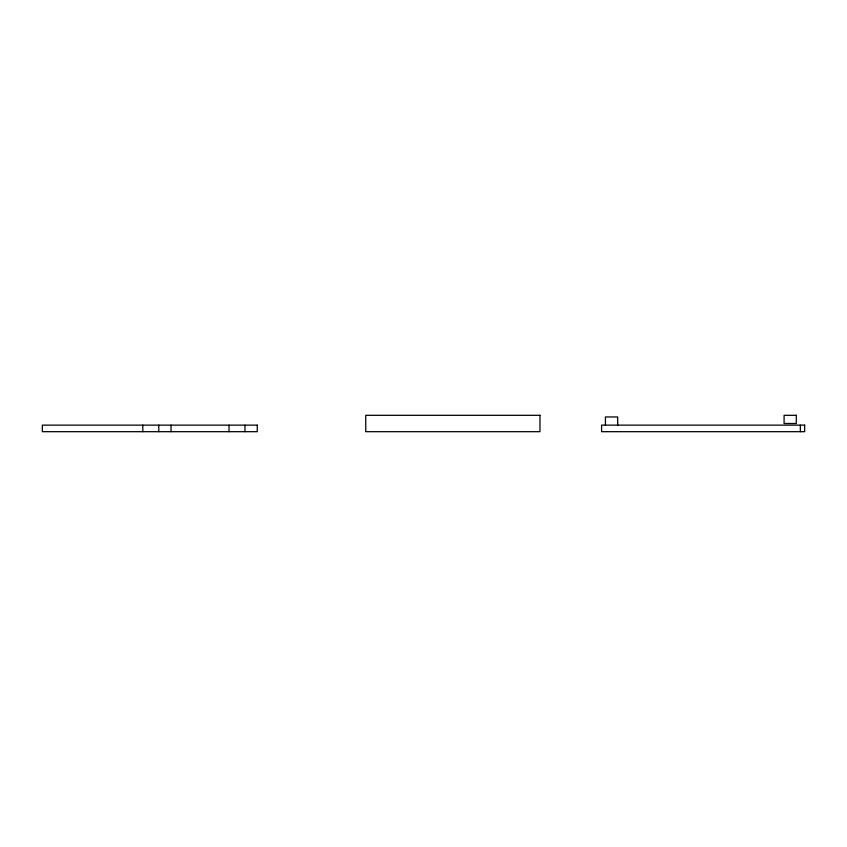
<?xml version="1.0" encoding="UTF-8"?>
<svg xmlns="http://www.w3.org/2000/svg" width="847" height="847" viewBox="0 0 847 847"><rect width="100%" height="100%" fill="white"/><g stroke="black" fill="none" stroke-linecap="round" stroke-linejoin="round"><path stroke-width="1.27" d="M800.351 425.141L800.351 431.684M617.696 425.141L617.696 416.957L605.425 416.957L605.425 425.141M244.984 425.141L244.984 431.684M229.018 425.141L229.018 431.684M171.041 425.141L171.041 431.684M158.77 425.141L158.77 431.684M142.815 425.141L142.815 431.684M539.963 415.316L365.745 415.316L365.745 431.684L539.963 431.684L539.963 415.316M796.286 415.316L784.089 415.316L784.089 423.5L796.286 423.5L796.286 415.316M257.255 425.141L42.35 425.141L42.35 431.684L257.255 431.684L257.255 425.141M804.65 425.141L601.592 425.141L601.592 431.684L804.65 431.684L804.65 425.141"/></g></svg>
